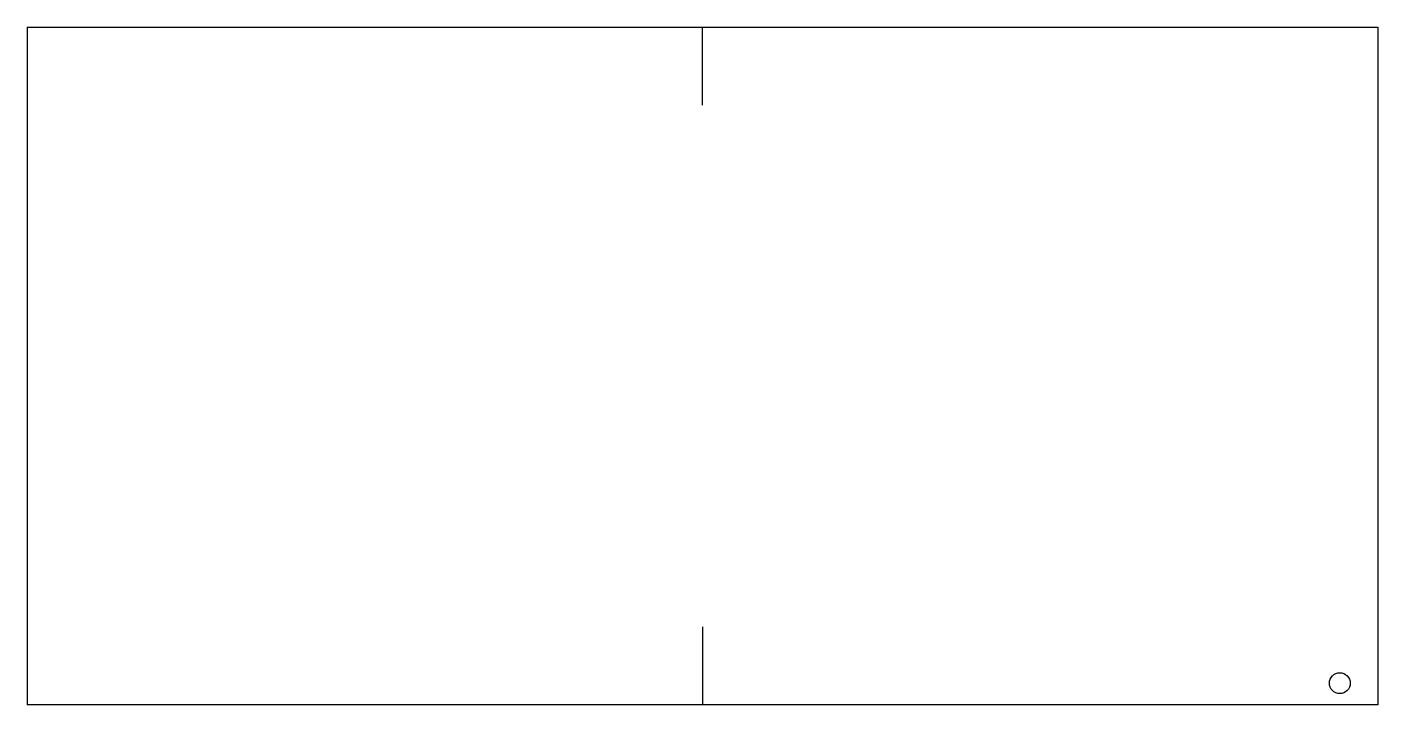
# Model space of a CAD drawing. Header units: millimetres. Extents: x 2612 to 2871, y 1115 to 1245.
import ezdxf

# ---------------------------------------------------------------- set-up
doc = ezdxf.new("R2010")
doc.units = ezdxf.units.MM

msp = doc.modelspace()

# ---------------------------------------------------------------- linework, layer by layer
for p, q in [((2612.36, 1245.33), (2748.06, 1245.33)), ((2612.36, 1245.33), (2612.36, 1115.33)), ((2741.86, 1230.33), (2741.86, 1245.33)), ((2748.06, 1245.33), (2871.36, 1245.33)), ((2871.36, 1245.33), (2871.36, 1115.33)), ((2741.86, 1130.33), (2741.86, 1115.33)), ((2748.06, 1115.33), (2612.36, 1115.33)), ((2871.36, 1115.33), (2748.06, 1115.33))]:
    msp.add_line(p, q)
msp.add_circle((2864.04, 1119.51), 2)

doc.saveas('drawing.dxf')
